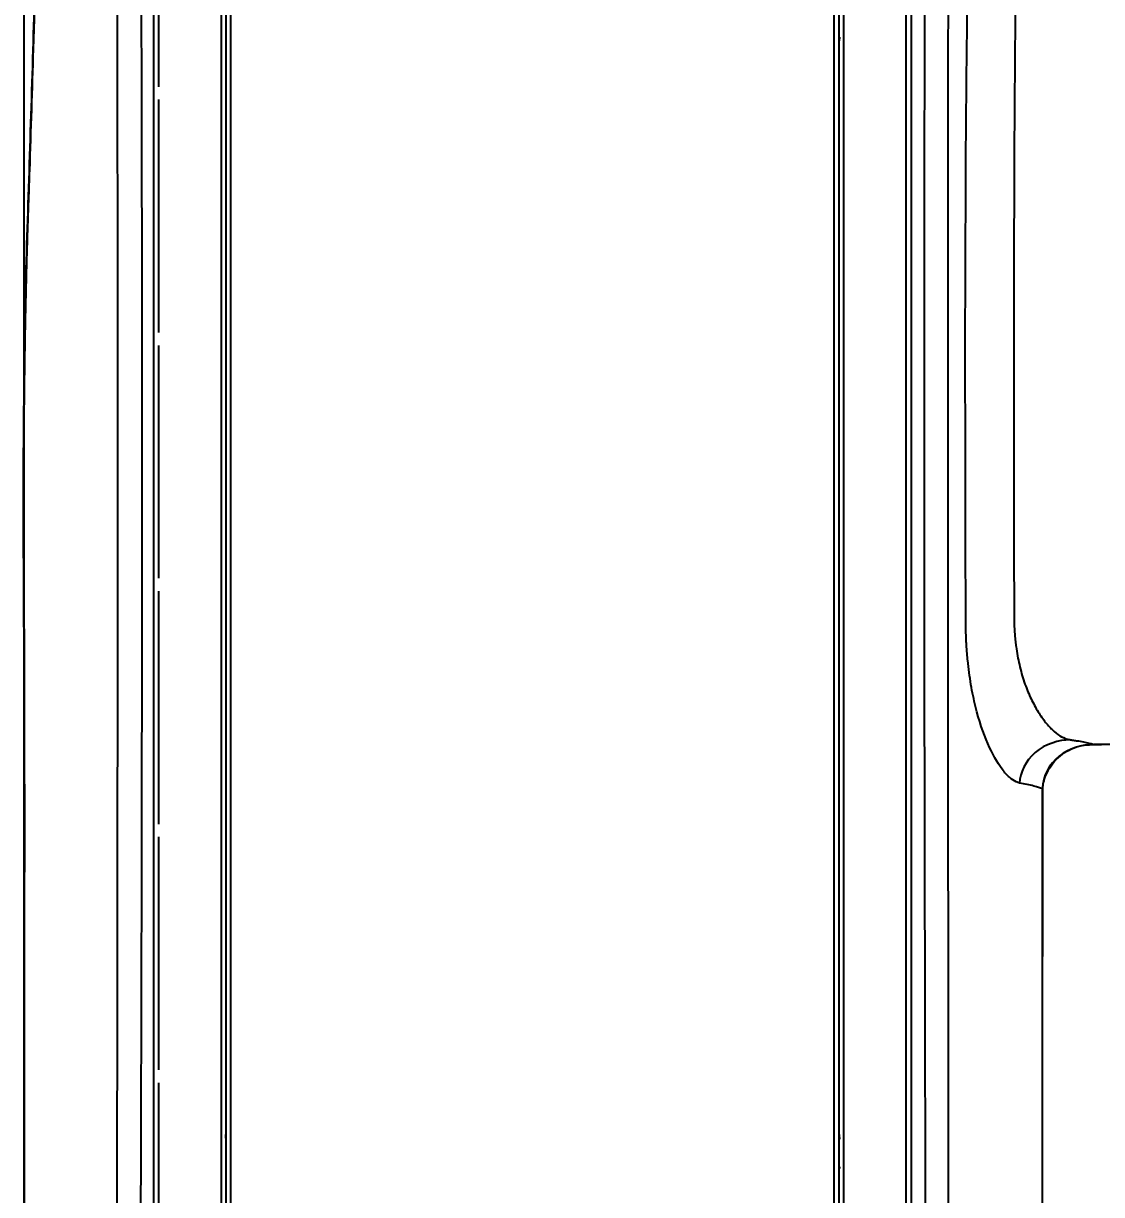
# Model space of a CAD drawing. Header units: millimetres. Extents: x 0 to 2520, y 0 to 1796.
# Drawn here: x 766.8 to 839.3, y 1096.3 to 1175.1 of the extents above; entities that cross this region are included whole.
import ezdxf

# ---------------------------------------------------------------- set-up
doc = ezdxf.new("R2010")
doc.units = ezdxf.units.MM
doc.header["$LTSCALE"] = 50
doc.styles.add('style1', font='gbeitc.shx')
doc.styles.add('유형1', font='gbeitc.shx', dxfattribs={"height": 8})
doc.dimstyles.new('ISO-25', dxfattribs={"dimtxt": 2.5, "dimasz": 3, "dimexe": 1.25, "dimexo": 0.5, "dimgap": 1, "dimtad": 3, "dimtoh": 1, "dimdsep": 46, "dimtxsty": '유형1', "dimcen": 2.5, "dimclrd": 5, "dimclre": 5, "dimclrt": 5, "dimadec": 0, "dimazin": 0, "dimtfac": 1, "dimtmove": 0, "dimatfit": 3, "dimfxl": 1, "dimarcsym": 0})

# ---------------------------------------------------------------- blocks, each defined once
blk = doc.blocks.new('*D4')
at = {"color": 2, "linetype": 'Continuous', "lineweight": -2}
for p, q in [((766.879, 1089.075), (766.879, 1306.611)), ((1212.102, 1085.212), (1212.102, 1306.611)), ((778.879, 1304.111), (1200.102, 1304.111))]:
    blk.add_line(p, q, dxfattribs=at)
at = {"color": 2, "linetype": 'Continuous'}
for points in [[(778.879, 1306.111), (778.879, 1302.111), (766.879, 1304.111)], [(1200.102, 1306.111), (1200.102, 1302.111), (1212.102, 1304.111)]]:
    blk.add_solid(points, dxfattribs=at)
at = {"layer": 'Defpoints', "color": 0, "linetype": 'Continuous'}
for p in [(1212.102, 1304.111), (766.879, 1087.075), (1212.102, 1083.212)]:
    blk.add_point(p, dxfattribs=at)
at = {"color": 2, "linetype": 'Continuous', "insert": (989.49, 1313.111), "char_height": 16, "attachment_point": 5, "style": 'style1'}
blk.add_mtext('445.22', dxfattribs=at)

msp = doc.modelspace()

# ---------------------------------------------------------------- linework, layer by layer
at = {"color": 7, "linetype": 'Continuous'}
for p, q in [((821.366, 980.251), (821.366, 1203.946)), ((821.666, 1204.027), (821.666, 980.286)), ((826.533, 1203.552), (826.533, 980.7)), ((775.598, 1008.413), (775.598, 1187.622)), ((780.449, 1174.053), (780.449, 1173.89)), ((821.782, 1174.053), (821.666, 1174.053)), ((821.682, 1173.89), (821.666, 1173.89)), ((821.682, 1174.053), (821.682, 1173.89)), ((840.109, 1126.534), (838.846, 1126.534)), ((827.429, 1119.695), (827.451, 1108.424)), ((774.749, 1099.36), (774.777, 1110.705)), ((827.451, 1108.424), (827.475, 1097.152)), ((780.449, 1100.053), (780.449, 1100.29)), ((821.666, 1100.29), (821.682, 1100.29)), ((821.666, 1100.053), (821.782, 1100.053)), ((821.682, 1100.29), (821.682, 1100.053)), ((774.719, 1088.013), (774.749, 1099.36)), ((780.449, 1098.053), (780.449, 1097.89)), ((821.782, 1098.053), (821.666, 1098.053)), ((821.682, 1097.89), (821.666, 1097.89)), ((821.682, 1097.89), (821.682, 1098.053)), ((827.475, 1097.152), (827.525, 1074.598))]:
    msp.add_line(p, q, dxfattribs=at)
for points, knots in [([(815.895, 1219.477), (815.28, 1219.435), (814.051, 1219.352), (812.546, 1219.074), (811.383, 1218.79), (810.232, 1218.518), (807.154, 1217.768), (799.767, 1215.903), (792.45, 1213.82), (787.044, 1212.221), (786.019, 1211.877), (785.417, 1211.673), (783.967, 1211.151), (780.592, 1209.678), (775.784, 1206.516), (771.329, 1201.61), (769.187, 1197.208), (768.377, 1194.072), (768.06, 1192.126), (767.91, 1190.508), (767.874, 1189.2), (767.858, 1188.24), (767.824, 1186.562), (767.718, 1181.509), (767.526, 1174.22), (767.304, 1167.225), (767.186, 1163.667), (767.153, 1162.691), (767.143, 1162.383), (767.138, 1162.254)], [0, 0, 0, 0, 0.019837, 0.039655, 0.049275, 0.058584, 0.077914, 0.151788, 0.30521, 0.324492, 0.334641, 0.34034, 0.345145, 0.384802, 0.460397, 0.533648, 0.606584, 0.627241, 0.646794, 0.675691, 0.684235, 0.692756, 0.709446, 0.743212, 0.870354, 0.965694, 0.989171, 0.995444, 1, 1, 1, 1]), ([(814.5, 965.103), (811.32, 965.102), (808.171, 965.754), (803.854, 967.594), (802.509, 968.373), (799.808, 969.911), (798.462, 970.689), (794.441, 973.051), (791.782, 974.662), (786.503, 977.955), (783.881, 979.646), (776.79, 985.559), (772.822, 990.508), (768.999, 998.875), (768.057, 1001.883), (767.278, 1006.423), (767.111, 1007.948), (766.961, 1011.022), (766.988, 1012.572), (766.932, 1038.853), (766.898, 1063.588), (766.867, 1100.69), (766.905, 1113.058), (766.889, 1128.518), (766.882, 1131.609), (766.857, 1137.793), (766.833, 1140.892), (766.851, 1150.048), (766.933, 1156.011), (767.314, 1167.632), (767.506, 1173.428), (767.729, 1182.134), (767.794, 1185.037), (767.88, 1189.392), (767.916, 1190.843), (768.293, 1193.722), (768.607, 1195.152), (770.107, 1199.399), (771.73, 1201.997), (775.961, 1206.544), (778.489, 1208.419), (784.168, 1211.378), (787.246, 1212.287), (793.387, 1214.093), (796.471, 1214.962), (799.568, 1215.796)], [0, 0, 0, 0, 0.03125, 0.03125, 0.046875, 0.046875, 0.0625, 0.0625, 0.09375, 0.09375, 0.125, 0.125, 0.1875, 0.1875, 0.21875, 0.21875, 0.234375, 0.234375, 0.25, 0.25, 0.5, 0.5, 0.625, 0.625, 0.65625, 0.65625, 0.6875, 0.6875, 0.75, 0.75, 0.8125, 0.8125, 0.84375, 0.84375, 0.859375, 0.859375, 0.875, 0.875, 0.90625, 0.90625, 0.9375, 0.9375, 0.96875, 0.96875, 1, 1, 1, 1]), ([(790.885, 1200.341), (795.994, 1201.949), (801.131, 1203.463), (808.885, 1205.565), (811.478, 1206.241), (814.728, 1207.047), (815.372, 1207.24), (816.708, 1207.396), (817.395, 1207.375), (819.386, 1207.011), (820.693, 1206.366), (821.838, 1204.698), (821.983, 1204.027), (821.982, 1202.691), (821.982, 1202.022), (821.982, 1200.017), (821.982, 1198.681), (821.982, 1194.671), (821.982, 1191.998), (821.982, 1183.978), (821.982, 1157.245), (821.982, 1087.74), (821.982, 1023.582), (821.982, 980.809)], [0, 0, 0, 0, 0.0625, 0.0625, 0.09375, 0.09375, 0.101562, 0.101562, 0.109375, 0.109375, 0.125, 0.125, 0.132812, 0.132812, 0.140625, 0.140625, 0.15625, 0.15625, 0.1875, 0.1875, 0.25, 0.5, 1, 1, 1, 1]), ([(821.982, 980.809), (821.982, 979.455), (821.285, 978.183), (819.326, 976.346), (818.07, 975.731), (815.422, 975.086), (814.033, 975.055), (812.048, 975.435), (811.393, 975.632), (810.154, 976.185), (809.578, 976.535), (804.285, 979.502), (799.653, 982.267), (792.79, 986.532), (790.594, 988.086), (786.666, 991.833), (784.976, 993.911), (782.238, 998.544), (781.234, 1001.046), (780.391, 1004.95), (780.217, 1006.295), (780.121, 1008.981), (780.148, 1010.324), (780.149, 1033.155), (780.149, 1054.643), (780.149, 1097.619), (780.149, 1119.107), (780.149, 1151.339), (780.149, 1162.083), (780.149, 1175.513), (780.149, 1178.199), (780.149, 1182.228), (780.149, 1183.571), (780.149, 1186.257), (780.063, 1187.604), (780.37, 1190.277), (780.784, 1191.625), (782.02, 1194.046), (782.853, 1195.169), (785.755, 1198.1), (788.222, 1199.504), (790.885, 1200.341)], [0, 0, 0, 0, 0.015625, 0.015625, 0.03125, 0.03125, 0.046875, 0.046875, 0.054688, 0.054688, 0.0625, 0.0625, 0.125, 0.125, 0.15625, 0.15625, 0.1875, 0.1875, 0.21875, 0.21875, 0.234375, 0.234375, 0.25, 0.25, 0.5, 0.5, 0.75, 0.75, 0.875, 0.875, 0.90625, 0.90625, 0.921875, 0.921875, 0.9375, 0.9375, 0.953125, 0.953125, 0.96875, 0.96875, 1, 1, 1, 1]), ([(821.666, 980.285), (821.487, 978.942), (820.626, 977.789), (818.438, 976.174), (817.147, 975.705), (814.48, 975.328), (813.097, 975.432), (810.53, 976.229), (809.371, 976.987), (803.474, 980.318), (798.811, 983.073), (791.968, 987.436), (789.81, 989.132), (786.072, 993.006), (784.441, 995.211), (781.969, 999.957), (781.102, 1002.541), (780.318, 1007.832), (780.465, 1010.502), (780.47, 1034.468), (780.466, 1055.771), (780.466, 1098.377), (780.466, 1119.681), (780.466, 1151.635), (780.466, 1162.287), (780.466, 1175.601), (780.466, 1178.264), (780.466, 1182.259), (780.466, 1183.59), (780.466, 1186.253), (780.379, 1187.586), (780.847, 1191.577), (782.194, 1194.061), (785.984, 1197.858), (788.383, 1199.22), (790.992, 1200.041)], [0, 0, 0, 0, 0.015625, 0.015625, 0.03125, 0.03125, 0.046875, 0.046875, 0.0625, 0.0625, 0.125, 0.125, 0.15625, 0.15625, 0.1875, 0.1875, 0.21875, 0.21875, 0.25, 0.25, 0.5, 0.5, 0.75, 0.75, 0.875, 0.875, 0.90625, 0.90625, 0.921875, 0.921875, 0.9375, 0.9375, 0.96875, 0.96875, 1, 1, 1, 1]), ([(791.082, 1199.7), (788.49, 1198.884), (786.098, 1197.521), (782.356, 1193.714), (781.041, 1191.211), (780.687, 1187.24), (780.766, 1185.913), (780.766, 1183.262), (780.766, 1181.936), (780.766, 1177.96), (780.766, 1175.309), (780.766, 1162.054), (780.766, 1151.45), (780.766, 1119.638), (780.766, 1098.43), (780.766, 1065.832), (780.767, 1054.442), (780.767, 1043.052)], [0, 0, 0, 0, 0.04927, 0.04927, 0.098539, 0.098539, 0.123174, 0.123174, 0.147809, 0.147809, 0.197078, 0.197078, 0.394157, 0.394157, 0.788313, 0.788313, 1, 1, 1, 1]), ([(773.168, 1167.405), (773.167, 1167.815), (773.166, 1168.631), (773.165, 1169.846), (773.163, 1171.044), (773.162, 1172.225), (773.159, 1174.401), (773.154, 1177.589), (773.148, 1180.59), (773.144, 1182.366), (773.143, 1182.738), (773.143, 1182.908)], [0, 0, 0, 0, 0.079414, 0.157761, 0.235028, 0.311199, 0.386265, 0.656236, 0.927954, 0.967175, 1, 1, 1, 1]), ([(774.799, 1167.234), (774.796, 1169.114), (774.791, 1170.995), (774.78, 1174.757), (774.774, 1176.637), (774.763, 1179.458), (774.759, 1180.399), (774.753, 1181.81), (774.75, 1182.28), (774.748, 1182.75)], [0, 0, 0, 0, 0.363655, 0.363655, 0.727258, 0.727258, 0.909116, 0.909116, 1, 1, 1, 1]), ([(773.176, 1156.128), (773.176, 1156.284), (773.176, 1157.191), (773.175, 1158.834), (773.173, 1161.042), (773.172, 1163.204), (773.17, 1165.32), (773.169, 1166.715), (773.168, 1167.405)], [0, 0, 0, 0, 0.041443, 0.241287, 0.437074, 0.628795, 0.81644, 1, 1, 1, 1]), ([(767.138, 1162.254), (767.138, 1162.253), (767.138, 1162.248), (767.138, 1162.237), (767.137, 1162.218), (767.136, 1162.191), (767.135, 1162.157), (767.134, 1162.115), (767.132, 1162.066), (767.129, 1161.99), (767.126, 1161.89), (767.118, 1161.648), (767.106, 1161.284), (767.091, 1160.797), (767.072, 1160.147), (767.049, 1159.33), (767.023, 1158.347), (767, 1157.358), (766.978, 1156.365), (766.957, 1155.36), (766.943, 1154.599), (766.934, 1154.087), (766.93, 1153.83), (766.926, 1153.572), (766.921, 1153.313), (766.917, 1153.054), (766.913, 1152.795), (766.909, 1152.534), (766.906, 1152.274), (766.902, 1152.013), (766.898, 1151.751), (766.895, 1151.489), (766.892, 1151.226), (766.888, 1150.963), (766.885, 1150.7), (766.882, 1150.436), (766.879, 1150.171), (766.876, 1149.906), (766.874, 1149.641), (766.871, 1149.375), (766.868, 1149.108), (766.866, 1148.842), (766.863, 1148.574), (766.861, 1148.307), (766.859, 1148.039), (766.857, 1147.77), (766.855, 1147.501), (766.853, 1147.232), (766.851, 1146.962), (766.85, 1146.692), (766.848, 1146.422), (766.847, 1146.241), (766.847, 1146.151)], [0, 0, 0, 0, 0.00018, 0.000874, 0.002132, 0.003893, 0.006112, 0.008799, 0.01197, 0.015624, 0.023518, 0.031249, 0.062501, 0.093842, 0.124995, 0.187165, 0.250014, 0.311781, 0.374053, 0.436794, 0.499972, 0.515894, 0.531828, 0.547775, 0.563734, 0.579707, 0.595695, 0.611697, 0.627715, 0.643749, 0.659799, 0.675865, 0.691946, 0.708042, 0.724153, 0.740278, 0.756417, 0.77257, 0.788735, 0.804913, 0.821104, 0.837307, 0.853523, 0.869751, 0.885991, 0.902243, 0.918507, 0.934783, 0.95107, 0.967369, 0.983679, 1, 1, 1, 1]), ([(766.847, 1146.151), (766.843, 1145.174), (766.836, 1143.223), (766.84, 1140.765), (766.849, 1138.79), (766.861, 1136.747), (766.879, 1132.883), (766.891, 1127.838), (766.897, 1120.368), (766.888, 1111.301), (766.862, 1094.445), (766.892, 1076.793), (766.921, 1058.448), (766.939, 1043.837), (766.956, 1030.487), (766.972, 1019.382), (766.987, 1013.83), (766.991, 1010.774), (767.034, 1009.053), (767.257, 1006.519), (767.679, 1003.998), (768.156, 1001.989), (769.024, 998.934), (770.853, 994.475), (774.279, 988.991), (777.866, 984.88), (781.089, 981.928), (783.583, 979.945), (785.708, 978.482), (787.419, 977.391), (789.21, 976.262), (791.535, 974.823), (795.147, 972.633), (798.705, 970.538), (801.52, 968.937), (802.812, 968.204), (803.649, 967.744), (805.154, 967.007), (806.866, 966.335), (808.674, 965.816), (810.507, 965.406), (812.492, 965.152), (814.566, 965.083), (816.657, 965.162), (819.199, 965.507), (822.056, 966.273), (824.797, 967.413), (828.116, 969.357), (830.983, 971.995), (832.82, 974.797), (833.659, 976.549), (834.374, 978.405), (834.847, 980.361), (835.029, 982.088), (835.066, 983.084), (835.065, 984.078), (835.072, 985.098), (835.076, 986.089), (835.078, 987.127), (835.084, 988.435), (835.097, 991.918), (835.123, 999.01), (835.158, 1009.505), (835.187, 1020.002), (835.211, 1028.803), (835.232, 1037.641), (835.256, 1048.48), (835.286, 1061.525), (835.321, 1075.363), (835.347, 1088.637), (835.362, 1101.333), (835.36, 1112.587), (835.364, 1119.986), (835.366, 1123.305)], [0, 0, 0, 0, 0.007873, 0.015719, 0.019635, 0.023612, 0.031989, 0.0504, 0.063787, 0.091479, 0.1226, 0.198012, 0.232044, 0.268687, 0.314357, 0.338351, 0.357115, 0.358569, 0.362692, 0.370814, 0.378808, 0.383017, 0.387243, 0.404087, 0.421157, 0.438464, 0.447265, 0.455867, 0.463752, 0.467737, 0.471983, 0.480557, 0.489452, 0.505516, 0.513337, 0.515164, 0.51731, 0.520917, 0.528459, 0.531861, 0.535836, 0.543352, 0.547688, 0.552282, 0.559935, 0.567979, 0.575683, 0.583418, 0.598443, 0.606087, 0.609944, 0.613881, 0.621912, 0.62586, 0.627694, 0.629851, 0.633769, 0.635819, 0.637744, 0.642038, 0.64623, 0.665479, 0.698511, 0.729809, 0.749069, 0.768591, 0.800186, 0.835384, 0.872466, 0.910383, 0.941086, 0.97357, 1, 1, 1, 1]), ([(773.157, 1110.877), (773.157, 1111.699), (773.159, 1113.257), (773.161, 1115.468), (773.163, 1117.426), (773.165, 1119.131), (773.166, 1120.584), (773.168, 1121.785), (773.169, 1123.409), (773.171, 1125.51), (773.172, 1128.14), (773.174, 1130.674), (773.175, 1133.103), (773.176, 1135.424), (773.177, 1137.642), (773.178, 1139.935), (773.178, 1142.328), (773.178, 1144.013), (773.178, 1144.849)], [0, 0, 0, 0, 0.072524, 0.137589, 0.195212, 0.245404, 0.288168, 0.323504, 0.35141, 0.431556, 0.509018, 0.58371, 0.655301, 0.723556, 0.788712, 0.851123, 0.926143, 1, 1, 1, 1]), ([(774.777, 1110.705), (774.794, 1118.263), (774.813, 1129.585), (774.819, 1140.907), (774.819, 1144.672)], [0, 0, 0, 0, 0.667502, 1, 1, 1, 1]), ([(827.402, 1142.242), (827.404, 1138.483), (827.407, 1134.725), (827.417, 1127.21), (827.423, 1123.453), (827.429, 1119.695)], [0, 0, 0, 0, 0.50008, 0.50008, 1, 1, 1, 1]), ([(833.456, 1135.025), (833.456, 1135.011), (833.456, 1134.983), (833.457, 1134.941), (833.457, 1134.899), (833.458, 1134.857), (833.458, 1134.815), (833.459, 1134.773), (833.46, 1134.731), (833.461, 1134.689), (833.462, 1134.647), (833.464, 1134.605), (833.465, 1134.563), (833.467, 1134.521), (833.468, 1134.479), (833.47, 1134.437), (833.472, 1134.396), (833.474, 1134.354), (833.476, 1134.312), (833.478, 1134.27), (833.48, 1134.228), (833.483, 1134.187), (833.485, 1134.145), (833.488, 1134.103), (833.491, 1134.062), (833.494, 1134.02), (833.497, 1133.978), (833.5, 1133.937), (833.503, 1133.895), (833.507, 1133.854), (833.51, 1133.813), (833.514, 1133.771), (833.517, 1133.73), (833.521, 1133.689), (833.525, 1133.647), (833.529, 1133.606), (833.533, 1133.565), (833.538, 1133.524), (833.542, 1133.483), (833.547, 1133.442), (833.551, 1133.401), (833.556, 1133.36), (833.561, 1133.319), (833.566, 1133.279), (833.571, 1133.238), (833.576, 1133.197), (833.581, 1133.157), (833.585, 1133.13), (833.587, 1133.116)], [0, 0, 0, 0, 0.021434, 0.042883, 0.064346, 0.085824, 0.107316, 0.128822, 0.150342, 0.171876, 0.193424, 0.214987, 0.236563, 0.258153, 0.279757, 0.301375, 0.323006, 0.344652, 0.36631, 0.387982, 0.409668, 0.431367, 0.453079, 0.474805, 0.496544, 0.518296, 0.54006, 0.561838, 0.583629, 0.605433, 0.627249, 0.649078, 0.670919, 0.692773, 0.71464, 0.736519, 0.75841, 0.780313, 0.802228, 0.824156, 0.846095, 0.868047, 0.89001, 0.911985, 0.933971, 0.955969, 0.977979, 1, 1, 1, 1]), ([(830.336, 1132.191), (830.334, 1132.209), (830.33, 1132.244), (830.325, 1132.296), (830.32, 1132.349), (830.315, 1132.401), (830.311, 1132.454), (830.306, 1132.507), (830.301, 1132.56), (830.297, 1132.612), (830.293, 1132.665), (830.288, 1132.719), (830.284, 1132.772), (830.28, 1132.825), (830.276, 1132.878), (830.272, 1132.931), (830.269, 1132.985), (830.265, 1133.038), (830.262, 1133.092), (830.258, 1133.145), (830.255, 1133.199), (830.252, 1133.253), (830.249, 1133.307), (830.246, 1133.361), (830.243, 1133.415), (830.24, 1133.469), (830.238, 1133.523), (830.235, 1133.577), (830.233, 1133.631), (830.231, 1133.685), (830.228, 1133.74), (830.226, 1133.794), (830.224, 1133.849), (830.223, 1133.904), (830.221, 1133.958), (830.219, 1134.013), (830.218, 1134.068), (830.216, 1134.123), (830.215, 1134.178), (830.214, 1134.233), (830.213, 1134.288), (830.212, 1134.343), (830.211, 1134.398), (830.21, 1134.454), (830.21, 1134.509), (830.209, 1134.565), (830.209, 1134.62), (830.209, 1134.657), (830.208, 1134.676)], [0, 0, 0, 0, 0.021796, 0.043582, 0.065359, 0.087128, 0.108888, 0.13064, 0.152386, 0.174124, 0.195856, 0.217582, 0.239303, 0.261019, 0.28273, 0.304438, 0.326142, 0.347844, 0.369543, 0.39124, 0.412935, 0.43463, 0.456324, 0.478019, 0.499714, 0.52141, 0.543107, 0.564806, 0.586509, 0.608214, 0.629922, 0.651635, 0.673352, 0.695075, 0.716803, 0.738537, 0.760277, 0.782025, 0.80378, 0.825543, 0.847315, 0.869096, 0.890886, 0.912687, 0.934498, 0.95632, 0.978154, 1, 1, 1, 1]), ([(833.587, 1133.116), (833.654, 1132.708), (833.793, 1131.864), (834.126, 1130.726), (834.537, 1129.696), (835.004, 1128.815), (835.506, 1128.081), (836.022, 1127.511), (836.534, 1127.095), (836.855, 1126.966), (837.014, 1126.902)], [0, 0, 0, 0, 0.118812, 0.245982, 0.370482, 0.495866, 0.621856, 0.748102, 0.874253, 1, 1, 1, 1]), ([(833.603, 1124.016), (833.45, 1124.105), (833.144, 1124.282), (832.492, 1125.027), (831.664, 1126.476), (830.957, 1128.577), (830.533, 1130.551), (830.401, 1131.645), (830.336, 1132.191)], [0, 0, 0, 0, 0.122925, 0.246374, 0.495095, 0.746414, 0.873279, 1, 1, 1, 1]), ([(837.248, 1126.854), (836.456, 1126.849), (835.535, 1126.563), (834.209, 1125.436), (833.855, 1124.639), (833.825, 1123.946)], [0, 0, 0, 0, 0.5, 0.5, 1, 1, 1, 1]), ([(837.248, 1126.854), (837.26, 1126.852), (837.283, 1126.849), (837.33, 1126.842), (837.412, 1126.831), (837.569, 1126.808), (837.864, 1126.761), (838.228, 1126.695), (838.588, 1126.615), (838.76, 1126.561), (838.846, 1126.534)], [0, 0, 0, 0, 0.015693, 0.031384, 0.062758, 0.125477, 0.2508, 0.501013, 0.748855, 1, 1, 1, 1]), ([(835.366, 1123.305), (835.375, 1123.484), (835.393, 1123.842), (835.598, 1124.586), (836.15, 1125.52), (837.09, 1126.193), (837.993, 1126.492), (838.466, 1126.521), (838.698, 1126.534)], [0, 0, 0, 0, 0.104872, 0.2092, 0.449705, 0.724506, 0.86463, 1, 1, 1, 1]), ([(838.846, 1126.534), (837.991, 1126.534), (837.148, 1126.271), (835.819, 1125.222), (835.367, 1124.414), (835.366, 1123.558)], [0, 0, 0, 0, 0.5, 0.5, 1, 1, 1, 1]), ([(835.366, 1123.558), (835.197, 1123.62), (834.849, 1123.747), (834.172, 1123.879), (833.825, 1123.946)], [0, 0, 0, 0, 0.487494, 1, 1, 1, 1]), ([(835.366, 1123.558), (835.338, 1095.202), (835.298, 1066.846), (835.201, 1024.312), (835.162, 1010.134), (835.099, 992.411), (835.086, 988.867), (835.065, 983.55), (835.082, 981.776), (834.384, 978.3), (833.746, 976.552), (831.103, 971.827), (828.276, 969.28), (821.799, 965.938), (818.168, 965.104), (814.5, 965.103)], [0, 0, 0, 0, 0.5, 0.5, 0.75, 0.75, 0.8125, 0.8125, 0.84375, 0.84375, 0.875, 0.875, 0.9375, 0.9375, 1, 1, 1, 1]), ([(773.144, 1099.526), (773.145, 1100.576), (773.147, 1102.645), (773.151, 1105.606), (773.154, 1108.341), (773.156, 1110.055), (773.157, 1110.877)], [0, 0, 0, 0, 0.277311, 0.546905, 0.782691, 1, 1, 1, 1]), ([(773.131, 1088.174), (773.131, 1088.332), (773.133, 1090.343), (773.137, 1094.127), (773.142, 1097.752), (773.144, 1099.526)], [0, 0, 0, 0, 0.041888, 0.531199, 1, 1, 1, 1]), ([(780.449, 1097.89), (780.449, 1084.623), (780.449, 1071.356), (780.449, 1055.32), (780.449, 1052.55), (780.449, 1049.78)], [0, 0, 0, 0, 0.82728, 0.82728, 1, 1, 1, 1])]:
    msp.add_open_spline(points, degree=3, knots=knots, dxfattribs=at)
for points in [[(826.182, 1200.991), (826.182, 1127.579), (826.182, 1054.167), (826.182, 980.755)], [(775.949, 1170.797), (775.949, 1176.31), (775.949, 1181.822), (775.949, 1187.335)], [(833.56, 1178.074), (833.54, 1176.154), (833.521, 1174.234), (833.501, 1172.313)], [(830.262, 1171.995), (830.285, 1173.919), (830.309, 1175.844), (830.333, 1177.769)], [(827.439, 1176.107), (827.432, 1174.223), (827.426, 1172.34), (827.422, 1170.457)], [(829.012, 1176.256), (829.01, 1174.374), (829.008, 1172.492), (829.005, 1170.61)], [(780.449, 1173.89), (780.449, 1149.356), (780.449, 1124.823), (780.449, 1100.29)], [(821.682, 1100.29), (821.682, 1124.823), (821.682, 1149.356), (821.682, 1173.89)], [(830.214, 1166.25), (830.23, 1168.165), (830.246, 1170.08), (830.262, 1171.995)], [(833.501, 1172.313), (833.488, 1170.402), (833.475, 1168.49), (833.462, 1166.579)], [(827.422, 1170.457), (827.417, 1168.574), (827.413, 1166.691), (827.41, 1164.809)], [(829.005, 1170.61), (829.004, 1168.729), (829.002, 1166.847), (829, 1164.966)], [(775.949, 1154.26), (775.949, 1159.482), (775.949, 1164.704), (775.949, 1169.926)], [(774.815, 1155.952), (774.812, 1159.713), (774.807, 1163.473), (774.799, 1167.234)], [(830.173, 1154.821), (830.187, 1158.63), (830.201, 1162.44), (830.214, 1166.25)], [(833.462, 1166.579), (833.45, 1162.773), (833.439, 1158.968), (833.427, 1155.162)], [(827.41, 1164.809), (827.404, 1161.047), (827.401, 1157.284), (827.4, 1153.522)], [(829, 1164.966), (828.999, 1161.204), (828.997, 1157.443), (828.996, 1153.682)], [(773.178, 1144.849), (773.178, 1148.609), (773.177, 1152.368), (773.176, 1156.128)], [(774.819, 1144.672), (774.82, 1148.432), (774.818, 1152.192), (774.815, 1155.952)], [(830.18, 1143.442), (830.177, 1147.235), (830.175, 1151.028), (830.173, 1154.821)], [(833.427, 1155.162), (833.429, 1151.371), (833.431, 1147.58), (833.432, 1143.789)], [(828.996, 1153.682), (828.996, 1149.922), (828.996, 1146.162), (828.997, 1142.403)], [(775.949, 1137.722), (775.949, 1142.944), (775.949, 1148.167), (775.949, 1153.389)], [(827.4, 1153.522), (827.399, 1149.762), (827.399, 1146.002), (827.402, 1142.242)], [(830.208, 1134.676), (830.199, 1137.598), (830.189, 1140.52), (830.18, 1143.442)], [(833.432, 1143.789), (833.44, 1140.868), (833.448, 1137.947), (833.456, 1135.025)], [(828.997, 1142.403), (829, 1134.886), (829.004, 1127.369), (829.008, 1119.852)], [(775.949, 1121.184), (775.949, 1126.407), (775.949, 1131.629), (775.949, 1136.851)], [(837.014, 1126.902), (837.092, 1126.886), (837.17, 1126.87), (837.248, 1126.854)], [(838.698, 1126.534), (838.911, 1126.534), (839.124, 1126.534), (839.338, 1126.534)], [(833.825, 1123.946), (833.751, 1123.969), (833.677, 1123.993), (833.603, 1124.016)], [(775.949, 1104.647), (775.949, 1109.869), (775.949, 1115.091), (775.949, 1120.314)], [(829.008, 1119.852), (829.011, 1116.094), (829.014, 1112.335), (829.016, 1108.577)], [(829.016, 1108.577), (829.019, 1104.819), (829.022, 1101.06), (829.025, 1097.3)], [(775.949, 1088.112), (775.949, 1093.333), (775.949, 1098.555), (775.949, 1103.776)], [(829.025, 1097.3), (829.03, 1089.78), (829.035, 1082.259), (829.04, 1074.736)]]:
    msp.add_open_spline(points, degree=3, dxfattribs=at)

# ---------------------------------------------------------------- dimensions: what is measured, and where the dimension line sits
dim = msp.add_linear_dim(base=(1212.102, 1304.111), p1=(766.879, 1087.075), p2=(1212.102, 1083.212), dimstyle='ISO-25', override={"dimtxt": 16, "dimasz": 12, "dimexe": 2.5, "dimexo": 2, "dimtoh": 0, "dimtxsty": 'style1', "dimcen": -1, "dimclrd": 2, "dimclre": 2, "dimclrt": 2}, dxfattribs=at)
dim.commit()
dim.dimension.update_dxf_attribs({"geometry": '*D4', "text_midpoint": (989.49, 1313.111)})

doc.saveas('drawing.dxf')
